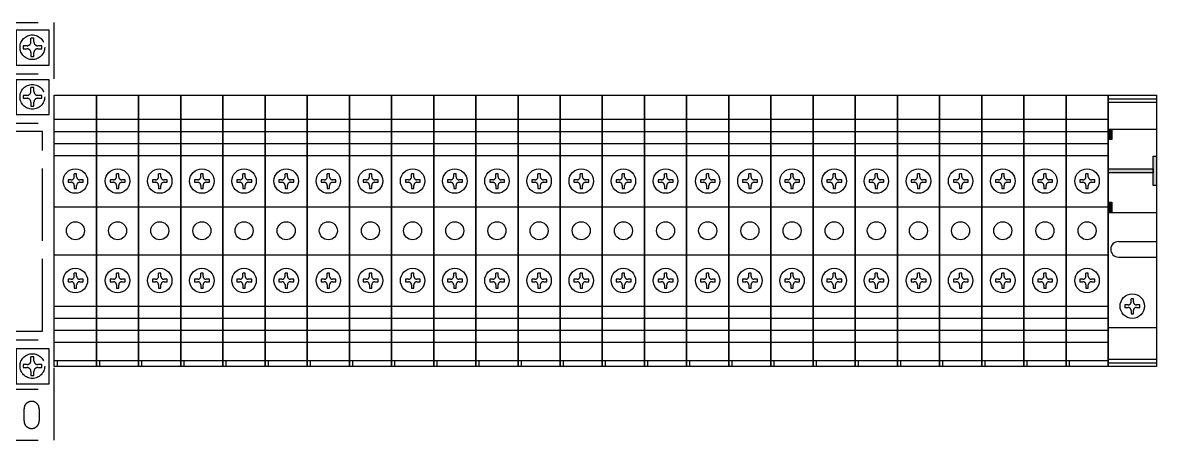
# Model space of a CAD drawing. Extents: x 331172 to 332072, y 288222 to 290422.
# Drawn here: x 331690.8 to 331879.1, y 288784.2 to 288853.5 of the extents above; entities that cross this region are included whole.
import ezdxf

# ---------------------------------------------------------------- set-up
doc = ezdxf.new("R2010")
doc.units = 0
doc.header["$MEASUREMENT"] = 0
doc.linetypes.add('ACAD_ISO02W100', pattern=[15, 12, -3])
doc.layers.add('Layer1', color=7, linetype='Continuous')
doc.layers.add('文字', color=3, linetype='Continuous')

# ---------------------------------------------------------------- blocks, each defined once
blk = doc.blocks.new('1559135107200b8722-b746-4828-9ab1-2e1372a79113')
for points in [[(4.87, -151.77), (4.87, -151.17), (3.12, -151.17), (3.12, -151.77)], [(9.73, -158.62), (10.39, -158.62), (10.39, -151.17), (9.73, -151.17)], [(15.25, -151.17), (15.25, -151.77), (17, -151.77), (17, -151.17)], [(7.61, -158.62), (7.61, -159.17), (12.51, -159.17), (12.51, -158.62)]]:
    blk.add_hatch(color=7).paths.add_polyline_path(points)
at = {"color": 1}
for p, q in [((-21.39, 23.37), (-22.39, 23.37)), ((-21.39, 23.87), (-21.39, 16.87)), ((-18.39, 23.87), (-18.39, 16.87)), ((-16.39, 23.87), (-16.39, 16.87)), ((-14.39, 23.87), (-14.39, 16.87)), ((-12.39, 23.87), (-12.39, 16.87)), ((-3.89, 23.87), (-3.89, 16.87)), ((4.11, 23.87), (4.11, 16.87)), ((12.61, 23.87), (12.61, 16.87)), ((14.61, 23.87), (14.61, 16.87)), ((16.61, 23.87), (16.61, 16.87)), ((18.61, 23.87), (18.61, 16.87)), ((-21.39, -11.14), (-21.39, -18.14)), ((-18.39, -11.14), (-18.39, -18.14)), ((-16.39, -11.14), (-16.39, -18.14)), ((-14.39, -11.14), (-14.39, -18.14)), ((-12.39, -11.14), (-12.39, -18.14)), ((-3.89, -11.14), (-3.89, -18.14)), ((4.11, -11.14), (4.11, -18.14)), ((12.61, -11.14), (12.61, -18.14)), ((14.61, -11.14), (14.61, -18.14)), ((16.61, -11.14), (16.61, -18.14)), ((18.61, -11.14), (18.61, -18.14)), ((-21.39, -11.64), (-22.39, -11.64)), ((-21.39, -46.65), (-22.39, -46.65)), ((-21.39, -46.15), (-21.39, -53.15)), ((-18.39, -46.15), (-18.39, -53.15)), ((-16.39, -46.15), (-16.39, -53.15)), ((-14.39, -46.15), (-14.39, -53.15)), ((-12.39, -46.15), (-12.39, -53.15)), ((-3.89, -46.15), (-3.89, -53.15)), ((4.11, -46.15), (4.11, -53.15)), ((12.61, -46.15), (12.61, -53.15)), ((14.61, -46.15), (14.61, -53.15)), ((16.61, -46.15), (16.61, -53.15)), ((18.61, -46.15), (18.61, -53.15)), ((-21.39, -81.65), (-22.39, -81.65)), ((-21.39, -81.15), (-21.39, -88.15)), ((-18.39, -81.15), (-18.39, -88.15)), ((-16.39, -81.15), (-16.39, -88.15)), ((-14.39, -81.15), (-14.39, -88.15)), ((-12.39, -81.15), (-12.39, -88.15)), ((-3.89, -81.15), (-3.89, -88.15)), ((4.11, -81.15), (4.11, -88.15)), ((12.61, -81.15), (12.61, -88.15)), ((14.61, -81.15), (14.61, -88.15)), ((16.61, -81.15), (16.61, -88.15)), ((18.61, -81.15), (18.61, -88.15)), ((-21.39, -116.66), (-22.39, -116.66)), ((-21.39, -116.16), (-21.39, -123.16)), ((-18.39, -116.16), (-18.39, -123.16)), ((-16.39, -116.16), (-16.39, -123.16)), ((-14.39, -116.16), (-14.39, -123.16)), ((-12.39, -116.16), (-12.39, -123.16)), ((-3.89, -116.16), (-3.89, -123.16)), ((4.11, -116.16), (4.11, -123.16)), ((12.61, -116.16), (12.61, -123.16)), ((14.61, -116.16), (14.61, -123.16)), ((16.61, -116.16), (16.61, -123.16)), ((18.61, -116.16), (18.61, -123.16))]:
    blk.add_line(p, q, dxfattribs=at)
at = {"color": 7}
for p, q in [((-21.39, 16.37), (-22.39, 16.37)), ((-21.39, 16.87), (-21.39, 9.87)), ((-18.39, 16.87), (-18.39, 9.87)), ((-16.39, 16.87), (-16.39, 9.87)), ((-14.39, 16.87), (-14.39, 9.87)), ((-12.39, 16.87), (-12.39, 9.87)), ((-3.89, 16.87), (-3.89, 9.87)), ((4.11, 16.87), (4.11, 9.87)), ((12.61, 16.87), (12.61, 9.87)), ((14.61, 16.87), (14.61, 9.87)), ((16.61, 16.87), (16.61, 9.87)), ((18.61, 16.87), (18.61, 9.87)), ((-21.39, 2.36), (-22.39, 2.36)), ((-21.39, 2.86), (-21.39, -4.14)), ((-18.39, 2.86), (-18.39, -4.14)), ((-16.39, 2.86), (-16.39, -4.14)), ((-14.39, 2.86), (-14.39, -4.14)), ((-12.39, 2.86), (-12.39, -4.14)), ((-3.89, 2.86), (-3.89, -4.14)), ((4.11, 2.86), (4.11, -4.14)), ((12.61, 2.86), (12.61, -4.14)), ((14.61, 2.86), (14.61, -4.14)), ((16.61, 2.86), (16.61, -4.14)), ((18.61, 2.86), (18.61, -4.14)), ((-21.39, -18.64), (-22.39, -18.64)), ((-21.39, -18.14), (-21.39, -25.14)), ((-18.39, -18.14), (-18.39, -25.14)), ((-16.39, -18.14), (-16.39, -25.14)), ((-14.39, -18.14), (-14.39, -25.14)), ((-12.39, -18.14), (-12.39, -25.14)), ((-3.89, -18.14), (-3.89, -25.14)), ((4.11, -18.14), (4.11, -25.14)), ((12.61, -18.14), (12.61, -25.14)), ((14.61, -18.14), (14.61, -25.14)), ((16.61, -18.14), (16.61, -25.14)), ((18.61, -18.14), (18.61, -25.14)), ((-21.39, -32.64), (-22.39, -32.64)), ((-21.39, -32.14), (-21.39, -39.14)), ((-18.39, -32.14), (-18.39, -39.14)), ((-16.39, -32.14), (-16.39, -39.14)), ((-14.39, -32.14), (-14.39, -39.14)), ((-12.39, -32.14), (-12.39, -39.14)), ((-3.89, -32.14), (-3.89, -39.14)), ((4.11, -32.14), (4.11, -39.14)), ((12.61, -32.14), (12.61, -39.14)), ((14.61, -32.14), (14.61, -39.14)), ((16.61, -32.14), (16.61, -39.14)), ((18.61, -32.14), (18.61, -39.14)), ((-21.39, -53.65), (-22.39, -53.65)), ((-21.39, -53.15), (-21.39, -60.15)), ((-18.39, -53.15), (-18.39, -60.15)), ((-16.39, -53.15), (-16.39, -60.15)), ((-14.39, -53.15), (-14.39, -60.15)), ((-12.39, -53.15), (-12.39, -60.15)), ((-3.89, -53.15), (-3.89, -60.15)), ((4.11, -53.15), (4.11, -60.15)), ((12.61, -53.15), (12.61, -60.15)), ((14.61, -53.15), (14.61, -60.15)), ((16.61, -53.15), (16.61, -60.15)), ((18.61, -53.15), (18.61, -60.15)), ((-21.39, -67.65), (-22.39, -67.65)), ((-21.39, -67.15), (-21.39, -74.15)), ((-18.39, -67.15), (-18.39, -74.15)), ((-16.39, -67.15), (-16.39, -74.15)), ((-14.39, -67.15), (-14.39, -74.15)), ((-12.39, -67.15), (-12.39, -74.15)), ((-3.89, -67.15), (-3.89, -74.15)), ((4.11, -67.15), (4.11, -74.15)), ((12.61, -67.15), (12.61, -74.15)), ((14.61, -67.15), (14.61, -74.15)), ((16.61, -67.15), (16.61, -74.15)), ((18.61, -67.15), (18.61, -74.15)), ((-21.39, -88.15), (-21.39, -95.16)), ((-18.39, -88.15), (-18.39, -95.16)), ((-16.39, -88.15), (-16.39, -95.16)), ((-14.39, -88.15), (-14.39, -95.16)), ((-12.39, -88.15), (-12.39, -95.16)), ((-3.89, -88.15), (-3.89, -95.16)), ((4.11, -88.15), (4.11, -95.16)), ((12.61, -88.15), (12.61, -95.16)), ((14.61, -88.15), (14.61, -95.16)), ((16.61, -88.15), (16.61, -95.16)), ((18.61, -88.15), (18.61, -95.16)), ((-21.39, -88.65), (-22.39, -88.65)), ((-21.39, -102.66), (-22.39, -102.66)), ((-21.39, -102.16), (-21.39, -109.16)), ((-18.39, -102.16), (-18.39, -109.16)), ((-16.39, -102.16), (-16.39, -109.16)), ((-14.39, -102.16), (-14.39, -109.16)), ((-12.39, -102.16), (-12.39, -109.16)), ((-3.89, -102.16), (-3.89, -109.16)), ((4.11, -102.16), (4.11, -109.16)), ((12.61, -102.16), (12.61, -109.16)), ((14.61, -102.16), (14.61, -109.16)), ((16.61, -102.16), (16.61, -109.16)), ((18.61, -102.16), (18.61, -109.16)), ((-21.39, -123.66), (-22.39, -123.66)), ((-21.39, -123.16), (-21.39, -130.16)), ((-18.39, -123.16), (-18.39, -130.16)), ((-16.39, -123.16), (-16.39, -130.16)), ((-14.39, -123.16), (-14.39, -130.16)), ((-12.39, -123.16), (-12.39, -130.16)), ((-3.89, -123.16), (-3.89, -130.16)), ((4.11, -123.16), (4.11, -130.16)), ((12.61, -123.16), (12.61, -130.16)), ((14.61, -123.16), (14.61, -130.16)), ((16.61, -123.16), (16.61, -130.16)), ((18.61, -123.16), (18.61, -130.16)), ((-21.39, -137.17), (-21.39, -144.17)), ((-18.39, -137.17), (-18.39, -144.17)), ((-16.39, -137.17), (-16.39, -144.17)), ((-14.39, -137.17), (-14.39, -144.17)), ((-12.39, -137.17), (-12.39, -144.17)), ((-3.89, -137.17), (-3.89, -144.17)), ((4.11, -137.17), (4.11, -144.17)), ((12.61, -137.17), (12.61, -144.17)), ((14.61, -137.17), (14.61, -144.17)), ((16.61, -137.17), (16.61, -144.17)), ((18.61, -137.17), (18.61, -144.17)), ((-21.39, -137.67), (-22.39, -137.67))]:
    blk.add_line(p, q, dxfattribs=at)
at = {"color": 4}
for p, q in [((-21.39, 9.87), (-21.39, 2.86)), ((-18.39, 9.87), (-18.39, 2.86)), ((-16.39, 9.87), (-16.39, 2.86)), ((-14.39, 9.87), (-14.39, 2.86)), ((-12.39, 9.87), (-12.39, 2.86)), ((-3.89, 9.87), (-3.89, 2.86)), ((4.11, 9.87), (4.11, 2.86)), ((12.61, 9.87), (12.61, 2.86)), ((14.61, 9.87), (14.61, 2.86)), ((16.61, 9.87), (16.61, 2.86)), ((18.61, 9.87), (18.61, 2.86)), ((-21.39, 9.37), (-22.39, 9.37)), ((-21.39, -25.64), (-22.39, -25.64)), ((-21.39, -25.14), (-21.39, -32.14)), ((-18.39, -25.14), (-18.39, -32.14)), ((-16.39, -25.14), (-16.39, -32.14)), ((-14.39, -25.14), (-14.39, -32.14)), ((-12.39, -25.14), (-12.39, -32.14)), ((-3.89, -25.14), (-3.89, -32.14)), ((4.11, -25.14), (4.11, -32.14)), ((12.61, -25.14), (12.61, -32.14)), ((14.61, -25.14), (14.61, -32.14)), ((16.61, -25.14), (16.61, -32.14)), ((18.61, -25.14), (18.61, -32.14)), ((-21.39, -60.15), (-21.39, -67.15)), ((-18.39, -60.15), (-18.39, -67.15)), ((-16.39, -60.15), (-16.39, -67.15)), ((-14.39, -60.15), (-14.39, -67.15)), ((-12.39, -60.15), (-12.39, -67.15)), ((-3.89, -60.15), (-3.89, -67.15)), ((4.11, -60.15), (4.11, -67.15)), ((12.61, -60.15), (12.61, -67.15)), ((14.61, -60.15), (14.61, -67.15)), ((16.61, -60.15), (16.61, -67.15)), ((18.61, -60.15), (18.61, -67.15)), ((-21.39, -60.65), (-22.39, -60.65)), ((-21.39, -95.66), (-22.39, -95.66)), ((-21.39, -95.16), (-21.39, -102.16)), ((-18.39, -95.16), (-18.39, -102.16)), ((-16.39, -95.16), (-16.39, -102.16)), ((-14.39, -95.16), (-14.39, -102.16)), ((-12.39, -95.16), (-12.39, -102.16)), ((-3.89, -95.16), (-3.89, -102.16)), ((4.11, -95.16), (4.11, -102.16)), ((12.61, -95.16), (12.61, -102.16)), ((14.61, -95.16), (14.61, -102.16)), ((16.61, -95.16), (16.61, -102.16)), ((18.61, -95.16), (18.61, -102.16)), ((-21.39, -130.66), (-22.39, -130.66)), ((-21.39, -130.16), (-21.39, -137.17)), ((-18.39, -130.16), (-18.39, -137.17)), ((-16.39, -130.16), (-16.39, -137.17)), ((-14.39, -130.16), (-14.39, -137.17)), ((-12.39, -130.16), (-12.39, -137.17)), ((-3.89, -130.16), (-3.89, -137.17)), ((4.11, -130.16), (4.11, -137.17)), ((12.61, -130.16), (12.61, -137.17)), ((14.61, -130.16), (14.61, -137.17)), ((16.61, -130.16), (16.61, -137.17)), ((18.61, -130.16), (18.61, -137.17))]:
    blk.add_line(p, q, dxfattribs=at)
at = {"color": 3}
for p, q in [((-21.39, -4.64), (-22.39, -4.64)), ((-21.39, -4.14), (-21.39, -11.14)), ((-18.39, -4.14), (-18.39, -11.14)), ((-16.39, -4.14), (-16.39, -11.14)), ((-14.39, -4.14), (-14.39, -11.14)), ((-12.39, -4.14), (-12.39, -11.14)), ((-3.89, -4.14), (-3.89, -11.14)), ((4.11, -4.14), (4.11, -11.14)), ((12.61, -4.14), (12.61, -11.14)), ((14.61, -4.14), (14.61, -11.14)), ((16.61, -4.14), (16.61, -11.14)), ((18.61, -4.14), (18.61, -11.14)), ((-21.39, -39.14), (-21.39, -46.15)), ((-18.39, -39.14), (-18.39, -46.15)), ((-16.39, -39.14), (-16.39, -46.15)), ((-14.39, -39.14), (-14.39, -46.15)), ((-12.39, -39.14), (-12.39, -46.15)), ((-3.89, -39.14), (-3.89, -46.15)), ((4.11, -39.14), (4.11, -46.15)), ((12.61, -39.14), (12.61, -46.15)), ((14.61, -39.14), (14.61, -46.15)), ((16.61, -39.14), (16.61, -46.15)), ((18.61, -39.14), (18.61, -46.15)), ((-21.39, -39.64), (-22.39, -39.64)), ((-21.39, -74.65), (-22.39, -74.65)), ((-21.39, -74.15), (-21.39, -81.15)), ((-18.39, -74.15), (-18.39, -81.15)), ((-16.39, -74.15), (-16.39, -81.15)), ((-14.39, -74.15), (-14.39, -81.15)), ((-12.39, -74.15), (-12.39, -81.15)), ((-3.89, -74.15), (-3.89, -81.15)), ((4.11, -74.15), (4.11, -81.15)), ((12.61, -74.15), (12.61, -81.15)), ((14.61, -74.15), (14.61, -81.15)), ((16.61, -74.15), (16.61, -81.15)), ((18.61, -74.15), (18.61, -81.15)), ((-21.39, -109.16), (-21.39, -116.16)), ((-18.39, -109.16), (-18.39, -116.16)), ((-16.39, -109.16), (-16.39, -116.16)), ((-14.39, -109.16), (-14.39, -116.16)), ((-12.39, -109.16), (-12.39, -116.16)), ((-3.89, -109.16), (-3.89, -116.16)), ((4.11, -109.16), (4.11, -116.16)), ((12.61, -109.16), (12.61, -116.16)), ((14.61, -109.16), (14.61, -116.16)), ((16.61, -109.16), (16.61, -116.16)), ((18.61, -109.16), (18.61, -116.16)), ((-21.39, -109.66), (-22.39, -109.66)), ((-21.39, -144.67), (-22.39, -144.67)), ((-21.39, -144.17), (-21.39, -151.17)), ((-18.39, -144.17), (-18.39, -151.17)), ((-16.39, -144.17), (-16.39, -151.17)), ((-14.39, -144.17), (-14.39, -151.17)), ((-12.39, -144.17), (-12.39, -151.17)), ((-3.89, -144.17), (-3.89, -151.17)), ((4.11, -144.17), (4.11, -151.17)), ((12.61, -144.17), (12.61, -151.17)), ((14.61, -144.17), (14.61, -151.17)), ((16.61, -144.17), (16.61, -151.17)), ((18.61, -144.17), (18.61, -151.17))]:
    blk.add_line(p, q, dxfattribs=at)
at = {"color": 0}
for p, q in [((-21.8, -151.17), (-21.8, -159.17)), ((-21.21, -151.17), (-21.21, -159.17)), ((-15.91, -151.17), (-15.91, -159.17)), ((21.43, -151.17), (21.43, -159.17)), ((22.03, -151.17), (22.03, -159.17)), ((-4.25, -152.87), (-4.25, -159.17)), ((-1.68, -152.87), (-1.68, -159.17))]:
    blk.add_line(p, q, dxfattribs=at)
at = {"color": 1, "elevation": 0}
for points in [[(22.61, 23.87), (22.61, 16.87), (-22.39, 16.87), (-22.39, 23.87)], [(22.61, -11.14), (22.61, -18.14), (-22.39, -18.14), (-22.39, -11.14)], [(22.61, -46.15), (22.61, -53.15), (-22.39, -53.15), (-22.39, -46.15)], [(22.61, -81.15), (22.61, -88.15), (-22.39, -88.15), (-22.39, -81.15)], [(22.61, -116.16), (22.61, -123.16), (-22.39, -123.16), (-22.39, -116.16)]]:
    blk.add_lwpolyline(points, close=True, dxfattribs=at)
at = {"color": 7, "elevation": 0}
for points in [[(22.61, 16.87), (22.61, 9.87), (-22.39, 9.87), (-22.39, 16.87)], [(22.61, 2.86), (22.61, -4.14), (-22.39, -4.14), (-22.39, 2.86)], [(22.61, -18.14), (22.61, -25.14), (-22.39, -25.14), (-22.39, -18.14)], [(22.61, -32.14), (22.61, -39.14), (-22.39, -39.14), (-22.39, -32.14)], [(22.61, -53.15), (22.61, -60.15), (-22.39, -60.15), (-22.39, -53.15)], [(22.61, -67.15), (22.61, -74.15), (-22.39, -74.15), (-22.39, -67.15)], [(22.61, -88.15), (22.61, -95.16), (-22.39, -95.16), (-22.39, -88.15)], [(22.61, -102.16), (22.61, -109.16), (-22.39, -109.16), (-22.39, -102.16)], [(22.61, -123.16), (22.61, -130.16), (-22.39, -130.16), (-22.39, -123.16)], [(22.61, -137.17), (22.61, -144.17), (-22.39, -144.17), (-22.39, -137.17)]]:
    blk.add_lwpolyline(points, close=True, dxfattribs=at)
at = {"color": 4, "elevation": 0}
for points in [[(22.61, 9.87), (22.61, 2.86), (-22.39, 2.86), (-22.39, 9.87)], [(22.61, -25.14), (22.61, -32.14), (-22.39, -32.14), (-22.39, -25.14)], [(22.61, -60.15), (22.61, -67.15), (-22.39, -67.15), (-22.39, -60.15)], [(22.61, -95.16), (22.61, -102.16), (-22.39, -102.16), (-22.39, -95.16)], [(22.61, -130.16), (22.61, -137.17), (-22.39, -137.17), (-22.39, -130.16)]]:
    blk.add_lwpolyline(points, close=True, dxfattribs=at)
at = {"color": 3, "elevation": 0}
for points in [[(22.61, -4.14), (22.61, -11.14), (-22.39, -11.14), (-22.39, -4.14)], [(22.61, -39.14), (22.61, -46.15), (-22.39, -46.15), (-22.39, -39.14)], [(22.61, -74.15), (22.61, -81.15), (-22.39, -81.15), (-22.39, -74.15)], [(22.61, -109.16), (22.61, -116.16), (-22.39, -116.16), (-22.39, -109.16)], [(22.61, -144.17), (22.61, -151.17), (-22.39, -151.17), (-22.39, -144.17)]]:
    blk.add_lwpolyline(points, close=True, dxfattribs=at)
at = {"color": 0, "elevation": 0}
for points in [[(22.61, -151.17), (22.61, -159.17), (-22.39, -159.17), (-22.39, -151.17)], [(17, -151.17), (17, -159.17), (3.12, -159.17), (3.12, -151.17)], [(4.87, -151.17), (4.87, -151.77), (3.12, -151.77), (3.12, -151.17)], [(10.39, -151.17), (10.39, -158.62), (9.73, -158.62), (9.73, -151.17)], [(17, -151.17), (17, -151.77), (15.25, -151.77), (15.25, -151.17)], [(12.51, -158.62), (12.51, -159.17), (7.61, -159.17), (7.61, -158.62)]]:
    blk.add_lwpolyline(points, close=True, dxfattribs=at)
at = {"color": 1}
for centre in [(0.11, 20.37), (0.11, -14.64), (0.11, -49.65), (0.11, -84.65), (0.11, -119.66)]:
    blk.add_circle(centre, 1.5, dxfattribs=at)
at = {"color": 7}
for centre in [(0.11, 13.37), (0.11, -0.64), (0.11, -21.64), (0.11, -35.64), (0.11, -56.65), (0.11, -70.65), (0.11, -91.66), (0.11, -105.66), (0.11, -126.66), (0.11, -140.67)]:
    blk.add_circle(centre, 1.5, dxfattribs=at)
at = {"color": 4}
for centre in [(0.11, 6.36), (0.11, -28.64), (0.11, -63.65), (0.11, -98.66), (0.11, -133.67)]:
    blk.add_circle(centre, 1.5, dxfattribs=at)
at = {"color": 3}
for centre in [(0.11, -7.64), (0.11, -42.65), (0.11, -77.65), (0.11, -112.66), (0.11, -147.67)]:
    blk.add_circle(centre, 1.5, dxfattribs=at)
at = {"color": 0}
blk.add_arc((-2.96, -152.87), 1.28, 0, 180, dxfattribs=at)
at = {"layer": 'Layer1', "color": 1, "lineweight": -3, "ltscale": 50}
for centre in [(-8.14, 20.37), (8.36, 20.37), (-8.14, -14.64), (8.36, -14.64), (-8.14, -49.65), (8.36, -49.65), (-8.14, -84.65), (8.36, -84.65), (-8.14, -119.66), (8.36, -119.66)]:
    blk.add_circle(centre, 2.03, dxfattribs=at)
at = {"layer": 'Layer1', "color": 7, "lineweight": -3, "ltscale": 50}
for centre in [(-8.14, 13.37), (8.36, 13.37), (-8.14, -0.64), (8.36, -0.64), (-8.14, -21.64), (8.36, -21.64), (-8.14, -35.64), (8.36, -35.64), (-8.14, -56.65), (8.36, -56.65), (-8.14, -70.65), (8.36, -70.65), (-8.14, -91.66), (8.36, -91.66), (-8.14, -105.66), (8.36, -105.66), (-8.14, -126.66), (8.36, -126.66), (-8.14, -140.67), (8.36, -140.67), (-12.39, -155.17)]:
    blk.add_circle(centre, 2.03, dxfattribs=at)
at = {"layer": 'Layer1', "color": 4, "lineweight": -3, "ltscale": 50}
for centre in [(-8.14, 6.36), (8.36, 6.36), (-8.14, -28.64), (8.36, -28.64), (-8.14, -63.65), (8.36, -63.65), (-8.14, -98.66), (8.36, -98.66), (-8.14, -133.67), (8.36, -133.67)]:
    blk.add_circle(centre, 2.03, dxfattribs=at)
at = {"layer": 'Layer1', "color": 3, "lineweight": -3, "ltscale": 50}
for centre in [(-8.14, -7.64), (8.36, -7.64), (-8.14, -42.65), (8.36, -42.65), (-8.14, -77.65), (8.36, -77.65), (-8.14, -112.66), (8.36, -112.66), (-8.14, -147.67), (8.36, -147.67)]:
    blk.add_circle(centre, 2.03, dxfattribs=at)
at = {"layer": '文字', "color": 0, "linetype": 'ACAD_ISO02W100'}
for p, q in [((-34.65, 53.57), (-34.65, 23.87)), ((-34.65, 53.57), (-34.65, 23.87)), ((-26.18, 53.57), (-26.18, 23.87)), ((-17.96, 53.57), (-17.96, 23.87)), ((17.96, 53.57), (17.96, 23.87)), ((26.18, 53.57), (26.18, 23.87)), ((34.65, 53.57), (34.65, 23.87)), ((-22.58, 29.03), (-22.58, 28.39)), ((-22.09, 29.03), (-22.58, 29.03)), ((-22.09, 28.39), (-22.09, 29.03)), ((22.1, 29.03), (22.1, 28.39)), ((22.59, 29.03), (22.1, 29.03)), ((22.59, 28.39), (22.59, 29.03)), ((30.33, 29.03), (30.33, 28.39)), ((30.82, 29.03), (30.33, 29.03)), ((30.82, 28.39), (30.82, 29.03)), ((-23.22, 27.75), (-23.9, 27.75)), ((-23.9, 27.75), (-23.9, 27.26)), ((-23.9, 27.26), (-23.22, 27.26)), ((-22.58, 26.62), (-22.58, 25.94)), ((-22.09, 27.75), (-22.09, 27.75)), ((-22.09, 25.94), (-22.09, 26.62)), ((-21.45, 27.75), (-20.81, 27.75)), ((-21.45, 27.26), (-20.81, 27.26)), ((-20.81, 27.26), (-20.81, 27.75)), ((21.46, 27.75), (20.78, 27.75)), ((20.78, 27.75), (20.78, 27.26)), ((20.78, 27.26), (21.46, 27.26)), ((22.1, 26.62), (22.1, 25.94)), ((22.59, 27.75), (22.59, 27.75)), ((22.59, 25.94), (22.59, 26.62)), ((23.23, 27.75), (23.87, 27.75)), ((23.23, 27.26), (23.87, 27.26)), ((23.87, 27.26), (23.87, 27.75)), ((29.69, 27.75), (29.01, 27.75)), ((29.01, 27.75), (29.01, 27.26)), ((29.01, 27.26), (29.69, 27.26)), ((30.33, 26.62), (30.33, 25.94)), ((30.82, 27.75), (30.82, 27.75)), ((30.82, 25.94), (30.82, 26.62)), ((31.45, 27.75), (32.1, 27.75)), ((31.45, 27.26), (32.1, 27.26)), ((32.1, 27.26), (32.1, 27.75)), ((-22.58, 25.94), (-22.09, 25.94)), ((22.1, 25.94), (22.59, 25.94)), ((30.33, 25.94), (30.82, 25.94)), ((-34.65, 23.87), (34.65, 23.87))]:
    blk.add_line(p, q, dxfattribs=at)
at = {"layer": '文字', "color": 1, "linetype": 'ACAD_ISO02W100'}
for p, q in [((-8.34, 21.57), (-8.34, 21.06)), ((-7.94, 21.57), (-8.34, 21.57)), ((-7.94, 21.06), (-7.94, 21.57)), ((8.16, 21.57), (8.16, 21.06)), ((8.56, 21.57), (8.16, 21.57)), ((8.56, 21.06), (8.56, 21.57)), ((-8.85, 20.55), (-9.39, 20.55)), ((-9.39, 20.55), (-9.39, 20.16)), ((-9.39, 20.16), (-8.85, 20.16)), ((-8.34, 19.65), (-8.34, 19.1)), ((-8.34, 19.1), (-7.94, 19.1)), ((-7.94, 19.1), (-7.94, 19.65)), ((-7.43, 20.55), (-6.92, 20.55)), ((-7.43, 20.16), (-6.92, 20.16)), ((-6.92, 20.16), (-6.92, 20.55)), ((7.65, 20.55), (7.11, 20.55)), ((7.11, 20.55), (7.11, 20.16)), ((7.11, 20.16), (7.65, 20.16)), ((8.16, 19.65), (8.16, 19.1)), ((8.16, 19.1), (8.56, 19.1)), ((8.56, 19.1), (8.56, 19.65)), ((9.07, 20.55), (9.58, 20.55)), ((9.07, 20.16), (9.58, 20.16)), ((9.58, 20.16), (9.58, 20.55)), ((-8.85, -14.45), (-9.39, -14.45)), ((-9.39, -14.45), (-9.39, -14.85)), ((-9.39, -14.85), (-8.85, -14.85)), ((-8.34, -13.43), (-8.34, -13.94)), ((-7.94, -13.43), (-8.34, -13.43)), ((-7.94, -13.94), (-7.94, -13.43)), ((-7.43, -14.45), (-6.92, -14.45)), ((-7.43, -14.85), (-6.92, -14.85)), ((-6.92, -14.85), (-6.92, -14.45)), ((7.65, -14.45), (7.11, -14.45)), ((7.11, -14.45), (7.11, -14.85)), ((7.11, -14.85), (7.65, -14.85)), ((8.16, -13.43), (8.16, -13.94)), ((8.56, -13.43), (8.16, -13.43)), ((8.56, -13.94), (8.56, -13.43)), ((9.07, -14.45), (9.58, -14.45)), ((9.07, -14.85), (9.58, -14.85)), ((9.58, -14.85), (9.58, -14.45)), ((-8.34, -15.36), (-8.34, -15.91)), ((-8.34, -15.91), (-7.94, -15.91)), ((-7.94, -15.91), (-7.94, -15.36)), ((8.16, -15.36), (8.16, -15.91)), ((8.16, -15.91), (8.56, -15.91)), ((8.56, -15.91), (8.56, -15.36)), ((-8.34, -48.44), (-8.34, -48.95)), ((-7.94, -48.44), (-8.34, -48.44)), ((-7.94, -48.95), (-7.94, -48.44)), ((8.16, -48.44), (8.16, -48.95)), ((8.56, -48.44), (8.16, -48.44)), ((8.56, -48.95), (8.56, -48.44)), ((-8.85, -49.46), (-9.39, -49.46)), ((-9.39, -49.46), (-9.39, -49.85)), ((-9.39, -49.85), (-8.85, -49.85)), ((-8.34, -50.36), (-8.34, -50.91)), ((-7.94, -50.91), (-7.94, -50.36)), ((-7.43, -49.46), (-6.92, -49.46)), ((-7.43, -49.85), (-6.92, -49.85)), ((-6.92, -49.85), (-6.92, -49.46)), ((7.65, -49.46), (7.11, -49.46)), ((7.11, -49.46), (7.11, -49.85)), ((7.11, -49.85), (7.65, -49.85)), ((8.16, -50.36), (8.16, -50.91)), ((8.56, -50.91), (8.56, -50.36)), ((9.07, -49.46), (9.58, -49.46)), ((9.07, -49.85), (9.58, -49.85)), ((9.58, -49.85), (9.58, -49.46)), ((-8.34, -50.91), (-7.94, -50.91)), ((8.16, -50.91), (8.56, -50.91)), ((-8.85, -84.47), (-9.39, -84.47)), ((-9.39, -84.47), (-9.39, -84.86)), ((-8.34, -83.45), (-8.34, -83.96)), ((-7.94, -83.45), (-8.34, -83.45)), ((-7.94, -83.96), (-7.94, -83.45)), ((-7.43, -84.47), (-6.92, -84.47)), ((-6.92, -84.86), (-6.92, -84.47)), ((7.65, -84.47), (7.11, -84.47)), ((7.11, -84.47), (7.11, -84.86)), ((8.16, -83.45), (8.16, -83.96)), ((8.56, -83.45), (8.16, -83.45)), ((8.56, -83.96), (8.56, -83.45)), ((9.07, -84.47), (9.58, -84.47)), ((9.58, -84.86), (9.58, -84.47)), ((-9.39, -84.86), (-8.85, -84.86)), ((-8.34, -85.37), (-8.34, -85.92)), ((-8.34, -85.92), (-7.94, -85.92)), ((-7.94, -85.92), (-7.94, -85.37)), ((-7.43, -84.86), (-6.92, -84.86)), ((7.11, -84.86), (7.65, -84.86)), ((8.16, -85.37), (8.16, -85.92)), ((8.16, -85.92), (8.56, -85.92)), ((8.56, -85.92), (8.56, -85.37)), ((9.07, -84.86), (9.58, -84.86)), ((-8.34, -118.46), (-8.34, -118.97)), ((-7.94, -118.46), (-8.34, -118.46)), ((-7.94, -118.97), (-7.94, -118.46)), ((8.16, -118.46), (8.16, -118.97)), ((8.56, -118.46), (8.16, -118.46)), ((8.56, -118.97), (8.56, -118.46)), ((-8.85, -119.48), (-9.39, -119.48)), ((-9.39, -119.48), (-9.39, -119.87)), ((-9.39, -119.87), (-8.85, -119.87)), ((-8.34, -120.38), (-8.34, -120.93)), ((-7.94, -120.93), (-7.94, -120.38)), ((-7.43, -119.48), (-6.92, -119.48)), ((-7.43, -119.87), (-6.92, -119.87)), ((-6.92, -119.87), (-6.92, -119.48)), ((7.65, -119.48), (7.11, -119.48)), ((7.11, -119.48), (7.11, -119.87)), ((7.11, -119.87), (7.65, -119.87)), ((8.16, -120.38), (8.16, -120.93)), ((8.56, -120.93), (8.56, -120.38)), ((9.07, -119.48), (9.58, -119.48)), ((9.07, -119.87), (9.58, -119.87)), ((9.58, -119.87), (9.58, -119.48)), ((-8.34, -120.93), (-7.94, -120.93)), ((8.16, -120.93), (8.56, -120.93))]:
    blk.add_line(p, q, dxfattribs=at)
at = {"layer": '文字', "color": 7, "linetype": 'ACAD_ISO02W100'}
for p, q in [((-8.85, 13.55), (-9.39, 13.55)), ((-9.39, 13.55), (-9.39, 13.16)), ((-8.34, 14.57), (-8.34, 14.06)), ((-7.94, 14.57), (-8.34, 14.57)), ((-7.94, 14.06), (-7.94, 14.57)), ((-7.43, 13.55), (-6.92, 13.55)), ((-6.92, 13.16), (-6.92, 13.55)), ((7.65, 13.55), (7.11, 13.55)), ((7.11, 13.55), (7.11, 13.16)), ((8.16, 14.57), (8.16, 14.06)), ((8.56, 14.57), (8.16, 14.57)), ((8.56, 14.06), (8.56, 14.57)), ((9.07, 13.55), (9.58, 13.55)), ((9.58, 13.16), (9.58, 13.55)), ((-9.39, 13.16), (-8.85, 13.16)), ((-8.34, 12.65), (-8.34, 12.1)), ((-8.34, 12.1), (-7.94, 12.1)), ((-7.94, 12.1), (-7.94, 12.65)), ((-7.43, 13.16), (-6.92, 13.16)), ((7.11, 13.16), (7.65, 13.16)), ((8.16, 12.65), (8.16, 12.1)), ((8.16, 12.1), (8.56, 12.1)), ((8.56, 12.1), (8.56, 12.65)), ((9.07, 13.16), (9.58, 13.16)), ((-8.34, 0.57), (-8.34, 0.06)), ((-7.94, 0.57), (-8.34, 0.57)), ((-7.94, 0.06), (-7.94, 0.57)), ((8.16, 0.57), (8.16, 0.06)), ((8.56, 0.57), (8.16, 0.57)), ((8.56, 0.06), (8.56, 0.57)), ((-8.85, -0.45), (-9.39, -0.45)), ((-9.39, -0.45), (-9.39, -0.84)), ((-9.39, -0.84), (-8.85, -0.84)), ((-8.34, -1.35), (-8.34, -1.9)), ((-7.94, -1.9), (-7.94, -1.35)), ((-7.43, -0.45), (-6.92, -0.45)), ((-7.43, -0.84), (-6.92, -0.84)), ((-6.92, -0.84), (-6.92, -0.45)), ((7.65, -0.45), (7.11, -0.45)), ((7.11, -0.45), (7.11, -0.84)), ((7.11, -0.84), (7.65, -0.84)), ((8.16, -1.35), (8.16, -1.9)), ((8.56, -1.9), (8.56, -1.35)), ((9.07, -0.45), (9.58, -0.45)), ((9.07, -0.84), (9.58, -0.84)), ((9.58, -0.84), (9.58, -0.45)), ((-8.34, -1.9), (-7.94, -1.9)), ((8.16, -1.9), (8.56, -1.9)), ((-8.34, -20.44), (-8.34, -20.95)), ((-7.94, -20.44), (-8.34, -20.44)), ((-7.94, -20.95), (-7.94, -20.44)), ((8.16, -20.44), (8.16, -20.95)), ((8.56, -20.44), (8.16, -20.44)), ((8.56, -20.95), (8.56, -20.44)), ((-8.85, -21.45), (-9.39, -21.45)), ((-9.39, -21.45), (-9.39, -21.85)), ((-9.39, -21.85), (-8.85, -21.85)), ((-8.34, -22.36), (-8.34, -22.91)), ((-7.94, -22.91), (-7.94, -22.36)), ((-7.43, -21.45), (-6.92, -21.45)), ((-7.43, -21.85), (-6.92, -21.85)), ((-6.92, -21.85), (-6.92, -21.45)), ((7.65, -21.45), (7.11, -21.45)), ((7.11, -21.45), (7.11, -21.85)), ((7.11, -21.85), (7.65, -21.85)), ((8.16, -22.36), (8.16, -22.91)), ((8.56, -22.91), (8.56, -22.36)), ((9.07, -21.45), (9.58, -21.45)), ((9.07, -21.85), (9.58, -21.85)), ((9.58, -21.85), (9.58, -21.45)), ((-8.34, -22.91), (-7.94, -22.91)), ((8.16, -22.91), (8.56, -22.91)), ((-8.85, -35.46), (-9.39, -35.46)), ((-9.39, -35.46), (-9.39, -35.85)), ((-8.34, -34.44), (-8.34, -34.95)), ((-7.94, -34.44), (-8.34, -34.44)), ((-7.94, -34.95), (-7.94, -34.44)), ((-7.43, -35.46), (-6.92, -35.46)), ((-6.92, -35.85), (-6.92, -35.46)), ((7.65, -35.46), (7.11, -35.46)), ((7.11, -35.46), (7.11, -35.85)), ((8.16, -34.44), (8.16, -34.95)), ((8.56, -34.44), (8.16, -34.44)), ((8.56, -34.95), (8.56, -34.44)), ((9.07, -35.46), (9.58, -35.46)), ((9.58, -35.85), (9.58, -35.46)), ((-9.39, -35.85), (-8.85, -35.85)), ((-8.34, -36.36), (-8.34, -36.91)), ((-8.34, -36.91), (-7.94, -36.91)), ((-7.94, -36.91), (-7.94, -36.36)), ((-7.43, -35.85), (-6.92, -35.85)), ((7.11, -35.85), (7.65, -35.85)), ((8.16, -36.36), (8.16, -36.91)), ((8.16, -36.91), (8.56, -36.91)), ((8.56, -36.91), (8.56, -36.36)), ((9.07, -35.85), (9.58, -35.85)), ((-8.85, -56.46), (-9.39, -56.46)), ((-9.39, -56.46), (-9.39, -56.86)), ((-8.34, -55.44), (-8.34, -55.95)), ((-7.94, -55.44), (-8.34, -55.44)), ((-7.94, -55.95), (-7.94, -55.44)), ((-7.43, -56.46), (-6.92, -56.46)), ((-6.92, -56.86), (-6.92, -56.46)), ((7.65, -56.46), (7.11, -56.46)), ((7.11, -56.46), (7.11, -56.86)), ((8.16, -55.44), (8.16, -55.95)), ((8.56, -55.44), (8.16, -55.44)), ((8.56, -55.95), (8.56, -55.44)), ((9.07, -56.46), (9.58, -56.46)), ((9.58, -56.86), (9.58, -56.46)), ((-9.39, -56.86), (-8.85, -56.86)), ((-8.34, -57.36), (-8.34, -57.92)), ((-8.34, -57.92), (-7.94, -57.92)), ((-7.94, -57.92), (-7.94, -57.36)), ((-7.43, -56.86), (-6.92, -56.86)), ((7.11, -56.86), (7.65, -56.86)), ((8.16, -57.36), (8.16, -57.92)), ((8.16, -57.92), (8.56, -57.92)), ((8.56, -57.92), (8.56, -57.36)), ((9.07, -56.86), (9.58, -56.86)), ((-8.34, -69.45), (-8.34, -69.96)), ((-7.94, -69.45), (-8.34, -69.45)), ((-7.94, -69.96), (-7.94, -69.45)), ((8.16, -69.45), (8.16, -69.96)), ((8.56, -69.45), (8.16, -69.45)), ((8.56, -69.96), (8.56, -69.45)), ((-8.85, -70.46), (-9.39, -70.46)), ((-9.39, -70.46), (-9.39, -70.86)), ((-9.39, -70.86), (-8.85, -70.86)), ((-8.34, -71.37), (-8.34, -71.92)), ((-7.94, -71.92), (-7.94, -71.37)), ((-7.43, -70.46), (-6.92, -70.46)), ((-7.43, -70.86), (-6.92, -70.86)), ((-6.92, -70.86), (-6.92, -70.46)), ((7.65, -70.46), (7.11, -70.46)), ((7.11, -70.46), (7.11, -70.86)), ((7.11, -70.86), (7.65, -70.86)), ((8.16, -71.37), (8.16, -71.92)), ((8.56, -71.92), (8.56, -71.37)), ((9.07, -70.46), (9.58, -70.46)), ((9.07, -70.86), (9.58, -70.86)), ((9.58, -70.86), (9.58, -70.46)), ((-8.34, -71.92), (-7.94, -71.92)), ((8.16, -71.92), (8.56, -71.92)), ((-8.85, -91.47), (-9.39, -91.47)), ((-9.39, -91.47), (-9.39, -91.86)), ((-9.39, -91.86), (-8.85, -91.86)), ((-8.34, -90.45), (-8.34, -90.96)), ((-7.94, -90.45), (-8.34, -90.45)), ((-7.94, -90.96), (-7.94, -90.45)), ((-7.43, -91.47), (-6.92, -91.47)), ((-7.43, -91.86), (-6.92, -91.86)), ((-6.92, -91.86), (-6.92, -91.47)), ((7.65, -91.47), (7.11, -91.47)), ((7.11, -91.47), (7.11, -91.86)), ((7.11, -91.86), (7.65, -91.86)), ((8.16, -90.45), (8.16, -90.96)), ((8.56, -90.45), (8.16, -90.45)), ((8.56, -90.96), (8.56, -90.45)), ((9.07, -91.47), (9.58, -91.47)), ((9.07, -91.86), (9.58, -91.86)), ((9.58, -91.86), (9.58, -91.47)), ((-8.34, -92.37), (-8.34, -92.92)), ((-8.34, -92.92), (-7.94, -92.92)), ((-7.94, -92.92), (-7.94, -92.37)), ((8.16, -92.37), (8.16, -92.92)), ((8.16, -92.92), (8.56, -92.92)), ((8.56, -92.92), (8.56, -92.37)), ((-8.34, -104.45), (-8.34, -104.96)), ((-7.94, -104.45), (-8.34, -104.45)), ((-7.94, -104.96), (-7.94, -104.45)), ((8.16, -104.45), (8.16, -104.96)), ((8.56, -104.45), (8.16, -104.45)), ((8.56, -104.96), (8.56, -104.45)), ((-8.85, -105.47), (-9.39, -105.47)), ((-9.39, -105.47), (-9.39, -105.87)), ((-9.39, -105.87), (-8.85, -105.87)), ((-8.34, -106.38), (-8.34, -106.93)), ((-8.34, -106.93), (-7.94, -106.93)), ((-7.94, -106.93), (-7.94, -106.38)), ((-7.43, -105.47), (-6.92, -105.47)), ((-7.43, -105.87), (-6.92, -105.87)), ((-6.92, -105.87), (-6.92, -105.47)), ((7.65, -105.47), (7.11, -105.47)), ((7.11, -105.47), (7.11, -105.87)), ((7.11, -105.87), (7.65, -105.87)), ((8.16, -106.38), (8.16, -106.93)), ((8.16, -106.93), (8.56, -106.93)), ((8.56, -106.93), (8.56, -106.38)), ((9.07, -105.47), (9.58, -105.47)), ((9.07, -105.87), (9.58, -105.87)), ((9.58, -105.87), (9.58, -105.47)), ((-8.34, -125.46), (-8.34, -125.97)), ((-7.94, -125.46), (-8.34, -125.46)), ((-7.94, -125.97), (-7.94, -125.46)), ((8.16, -125.46), (8.16, -125.97)), ((8.56, -125.46), (8.16, -125.46)), ((8.56, -125.97), (8.56, -125.46)), ((-8.85, -126.48), (-9.39, -126.48)), ((-9.39, -126.48), (-9.39, -126.87)), ((-9.39, -126.87), (-8.85, -126.87)), ((-8.34, -127.38), (-8.34, -127.93)), ((-8.34, -127.93), (-7.94, -127.93)), ((-7.94, -127.93), (-7.94, -127.38)), ((-7.43, -126.48), (-6.92, -126.48)), ((-7.43, -126.87), (-6.92, -126.87)), ((-6.92, -126.87), (-6.92, -126.48)), ((7.65, -126.48), (7.11, -126.48)), ((7.11, -126.48), (7.11, -126.87)), ((7.11, -126.87), (7.65, -126.87)), ((8.16, -127.38), (8.16, -127.93)), ((8.16, -127.93), (8.56, -127.93)), ((8.56, -127.93), (8.56, -127.38)), ((9.07, -126.48), (9.58, -126.48)), ((9.07, -126.87), (9.58, -126.87)), ((9.58, -126.87), (9.58, -126.48)), ((-8.85, -140.48), (-9.39, -140.48)), ((-9.39, -140.48), (-9.39, -140.87)), ((-9.39, -140.87), (-8.85, -140.87)), ((-8.34, -139.46), (-8.34, -139.97)), ((-7.94, -139.46), (-8.34, -139.46)), ((-7.94, -139.97), (-7.94, -139.46)), ((-7.43, -140.48), (-6.92, -140.48)), ((-7.43, -140.87), (-6.92, -140.87)), ((-6.92, -140.87), (-6.92, -140.48)), ((7.65, -140.48), (7.11, -140.48)), ((7.11, -140.48), (7.11, -140.87)), ((7.11, -140.87), (7.65, -140.87)), ((8.16, -139.46), (8.16, -139.97)), ((8.56, -139.46), (8.16, -139.46)), ((8.56, -139.97), (8.56, -139.46)), ((9.07, -140.48), (9.58, -140.48)), ((9.07, -140.87), (9.58, -140.87)), ((9.58, -140.87), (9.58, -140.48)), ((-8.34, -141.38), (-8.34, -141.93)), ((-8.34, -141.93), (-7.94, -141.93)), ((-7.94, -141.93), (-7.94, -141.38)), ((8.16, -141.38), (8.16, -141.93)), ((8.16, -141.93), (8.56, -141.93)), ((8.56, -141.93), (8.56, -141.38)), ((-12.59, -153.96), (-12.59, -154.47)), ((-12.19, -153.96), (-12.59, -153.96)), ((-12.19, -154.47), (-12.19, -153.96)), ((-13.1, -154.98), (-13.64, -154.98)), ((-13.64, -154.98), (-13.64, -155.37)), ((-13.64, -155.37), (-13.1, -155.37)), ((-12.59, -155.88), (-12.59, -156.44)), ((-12.19, -156.44), (-12.19, -155.88)), ((-11.68, -154.98), (-11.17, -154.98)), ((-11.68, -155.37), (-11.17, -155.37)), ((-11.17, -155.37), (-11.17, -154.98)), ((-12.59, -156.44), (-12.19, -156.44))]:
    blk.add_line(p, q, dxfattribs=at)
at = {"layer": '文字', "color": 4, "linetype": 'ACAD_ISO02W100'}
for p, q in [((-8.34, 7.57), (-8.34, 7.06)), ((-7.94, 7.57), (-8.34, 7.57)), ((-7.94, 7.06), (-7.94, 7.57)), ((8.16, 7.57), (8.16, 7.06)), ((8.56, 7.57), (8.16, 7.57)), ((8.56, 7.06), (8.56, 7.57)), ((-8.85, 6.55), (-9.39, 6.55)), ((-9.39, 6.55), (-9.39, 6.16)), ((-9.39, 6.16), (-8.85, 6.16)), ((-7.43, 6.55), (-6.92, 6.55)), ((-7.43, 6.16), (-6.92, 6.16)), ((-6.92, 6.16), (-6.92, 6.55)), ((7.65, 6.55), (7.11, 6.55)), ((7.11, 6.55), (7.11, 6.16)), ((7.11, 6.16), (7.65, 6.16)), ((9.07, 6.55), (9.58, 6.55)), ((9.07, 6.16), (9.58, 6.16)), ((9.58, 6.16), (9.58, 6.55)), ((-8.34, 5.65), (-8.34, 5.1)), ((-8.34, 5.1), (-7.94, 5.1)), ((-7.94, 5.1), (-7.94, 5.65)), ((8.16, 5.65), (8.16, 5.1)), ((8.16, 5.1), (8.56, 5.1)), ((8.56, 5.1), (8.56, 5.65)), ((-8.34, -27.44), (-8.34, -27.95)), ((-7.94, -27.44), (-8.34, -27.44)), ((-7.94, -27.95), (-7.94, -27.44)), ((8.16, -27.44), (8.16, -27.95)), ((8.56, -27.44), (8.16, -27.44)), ((8.56, -27.95), (8.56, -27.44)), ((-8.85, -28.46), (-9.39, -28.46)), ((-9.39, -28.46), (-9.39, -28.85)), ((-9.39, -28.85), (-8.85, -28.85)), ((-8.34, -29.36), (-8.34, -29.91)), ((-8.34, -29.91), (-7.94, -29.91)), ((-7.94, -29.91), (-7.94, -29.36)), ((-7.43, -28.46), (-6.92, -28.46)), ((-7.43, -28.85), (-6.92, -28.85)), ((-6.92, -28.85), (-6.92, -28.46)), ((7.65, -28.46), (7.11, -28.46)), ((7.11, -28.46), (7.11, -28.85)), ((7.11, -28.85), (7.65, -28.85)), ((8.16, -29.36), (8.16, -29.91)), ((8.16, -29.91), (8.56, -29.91)), ((8.56, -29.91), (8.56, -29.36)), ((9.07, -28.46), (9.58, -28.46)), ((9.07, -28.85), (9.58, -28.85)), ((9.58, -28.85), (9.58, -28.46)), ((-8.85, -63.46), (-9.39, -63.46)), ((-9.39, -63.46), (-9.39, -63.86)), ((-9.39, -63.86), (-8.85, -63.86)), ((-8.34, -62.44), (-8.34, -62.95)), ((-7.94, -62.44), (-8.34, -62.44)), ((-7.94, -62.95), (-7.94, -62.44)), ((-7.43, -63.46), (-6.92, -63.46)), ((-7.43, -63.86), (-6.92, -63.86)), ((-6.92, -63.86), (-6.92, -63.46)), ((7.65, -63.46), (7.11, -63.46)), ((7.11, -63.46), (7.11, -63.86)), ((7.11, -63.86), (7.65, -63.86)), ((8.16, -62.44), (8.16, -62.95)), ((8.56, -62.44), (8.16, -62.44)), ((8.56, -62.95), (8.56, -62.44)), ((9.07, -63.46), (9.58, -63.46)), ((9.07, -63.86), (9.58, -63.86)), ((9.58, -63.86), (9.58, -63.46)), ((-8.34, -64.37), (-8.34, -64.92)), ((-8.34, -64.92), (-7.94, -64.92)), ((-7.94, -64.92), (-7.94, -64.37)), ((8.16, -64.37), (8.16, -64.92)), ((8.16, -64.92), (8.56, -64.92)), ((8.56, -64.92), (8.56, -64.37)), ((-8.34, -97.45), (-8.34, -97.96)), ((-7.94, -97.45), (-8.34, -97.45)), ((-7.94, -97.96), (-7.94, -97.45)), ((8.16, -97.45), (8.16, -97.96)), ((8.56, -97.45), (8.16, -97.45)), ((8.56, -97.96), (8.56, -97.45)), ((-8.85, -98.47), (-9.39, -98.47)), ((-9.39, -98.47), (-9.39, -98.86)), ((-9.39, -98.86), (-8.85, -98.86)), ((-8.34, -99.37), (-8.34, -99.92)), ((-7.94, -99.92), (-7.94, -99.37)), ((-7.43, -98.47), (-6.92, -98.47)), ((-7.43, -98.86), (-6.92, -98.86)), ((-6.92, -98.86), (-6.92, -98.47)), ((7.65, -98.47), (7.11, -98.47)), ((7.11, -98.47), (7.11, -98.86)), ((7.11, -98.86), (7.65, -98.86)), ((8.16, -99.37), (8.16, -99.92)), ((8.56, -99.92), (8.56, -99.37)), ((9.07, -98.47), (9.58, -98.47)), ((9.07, -98.86), (9.58, -98.86)), ((9.58, -98.86), (9.58, -98.47)), ((-8.34, -99.92), (-7.94, -99.92)), ((8.16, -99.92), (8.56, -99.92)), ((-8.85, -133.48), (-9.39, -133.48)), ((-9.39, -133.48), (-9.39, -133.87)), ((-8.34, -132.46), (-8.34, -132.97)), ((-7.94, -132.46), (-8.34, -132.46)), ((-7.94, -132.97), (-7.94, -132.46)), ((-7.43, -133.48), (-6.92, -133.48)), ((-6.92, -133.87), (-6.92, -133.48)), ((7.65, -133.48), (7.11, -133.48)), ((7.11, -133.48), (7.11, -133.87)), ((8.16, -132.46), (8.16, -132.97)), ((8.56, -132.46), (8.16, -132.46)), ((8.56, -132.97), (8.56, -132.46)), ((9.07, -133.48), (9.58, -133.48)), ((9.58, -133.87), (9.58, -133.48)), ((-9.39, -133.87), (-8.85, -133.87)), ((-8.34, -134.38), (-8.34, -134.93)), ((-8.34, -134.93), (-7.94, -134.93)), ((-7.94, -134.93), (-7.94, -134.38)), ((-7.43, -133.87), (-6.92, -133.87)), ((7.11, -133.87), (7.65, -133.87)), ((8.16, -134.38), (8.16, -134.93)), ((8.16, -134.93), (8.56, -134.93)), ((8.56, -134.93), (8.56, -134.38)), ((9.07, -133.87), (9.58, -133.87))]:
    blk.add_line(p, q, dxfattribs=at)
at = {"layer": '文字', "color": 3, "linetype": 'ACAD_ISO02W100'}
for p, q in [((-8.85, -7.45), (-9.39, -7.45)), ((-9.39, -7.45), (-9.39, -7.85)), ((-8.34, -6.43), (-8.34, -6.94)), ((-7.94, -6.43), (-8.34, -6.43)), ((-7.94, -6.94), (-7.94, -6.43)), ((-7.43, -7.45), (-6.92, -7.45)), ((-6.92, -7.85), (-6.92, -7.45)), ((7.65, -7.45), (7.11, -7.45)), ((7.11, -7.45), (7.11, -7.85)), ((8.16, -6.43), (8.16, -6.94)), ((8.56, -6.43), (8.16, -6.43)), ((8.56, -6.94), (8.56, -6.43)), ((9.07, -7.45), (9.58, -7.45)), ((9.58, -7.85), (9.58, -7.45)), ((-9.39, -7.85), (-8.85, -7.85)), ((-8.34, -8.35), (-8.34, -8.91)), ((-8.34, -8.91), (-7.94, -8.91)), ((-7.94, -8.91), (-7.94, -8.35)), ((-7.43, -7.85), (-6.92, -7.85)), ((7.11, -7.85), (7.65, -7.85)), ((8.16, -8.35), (8.16, -8.91)), ((8.16, -8.91), (8.56, -8.91)), ((8.56, -8.91), (8.56, -8.35)), ((9.07, -7.85), (9.58, -7.85)), ((-8.85, -42.46), (-9.39, -42.46)), ((-9.39, -42.46), (-9.39, -42.85)), ((-9.39, -42.85), (-8.85, -42.85)), ((-8.34, -41.44), (-8.34, -41.95)), ((-7.94, -41.44), (-8.34, -41.44)), ((-7.94, -41.95), (-7.94, -41.44)), ((-7.43, -42.46), (-6.92, -42.46)), ((-7.43, -42.85), (-6.92, -42.85)), ((-6.92, -42.85), (-6.92, -42.46)), ((7.65, -42.46), (7.11, -42.46)), ((7.11, -42.46), (7.11, -42.85)), ((7.11, -42.85), (7.65, -42.85)), ((8.16, -41.44), (8.16, -41.95)), ((8.56, -41.44), (8.16, -41.44)), ((8.56, -41.95), (8.56, -41.44)), ((9.07, -42.46), (9.58, -42.46)), ((9.07, -42.85), (9.58, -42.85)), ((9.58, -42.85), (9.58, -42.46)), ((-8.34, -43.36), (-8.34, -43.91)), ((-8.34, -43.91), (-7.94, -43.91)), ((-7.94, -43.91), (-7.94, -43.36)), ((8.16, -43.36), (8.16, -43.91)), ((8.16, -43.91), (8.56, -43.91)), ((8.56, -43.91), (8.56, -43.36)), ((-8.34, -76.45), (-8.34, -76.96)), ((-7.94, -76.45), (-8.34, -76.45)), ((-7.94, -76.96), (-7.94, -76.45)), ((8.16, -76.45), (8.16, -76.96)), ((8.56, -76.45), (8.16, -76.45)), ((8.56, -76.96), (8.56, -76.45)), ((-8.85, -77.47), (-9.39, -77.47)), ((-9.39, -77.47), (-9.39, -77.86)), ((-9.39, -77.86), (-8.85, -77.86)), ((-8.34, -78.37), (-8.34, -78.92)), ((-8.34, -78.92), (-7.94, -78.92)), ((-7.94, -78.92), (-7.94, -78.37)), ((-7.43, -77.47), (-6.92, -77.47)), ((-7.43, -77.86), (-6.92, -77.86)), ((-6.92, -77.86), (-6.92, -77.47)), ((7.65, -77.47), (7.11, -77.47)), ((7.11, -77.47), (7.11, -77.86)), ((7.11, -77.86), (7.65, -77.86)), ((8.16, -78.37), (8.16, -78.92)), ((8.16, -78.92), (8.56, -78.92)), ((8.56, -78.92), (8.56, -78.37)), ((9.07, -77.47), (9.58, -77.47)), ((9.07, -77.86), (9.58, -77.86)), ((9.58, -77.86), (9.58, -77.47)), ((-8.85, -112.47), (-9.39, -112.47)), ((-9.39, -112.47), (-9.39, -112.87)), ((-9.39, -112.87), (-8.85, -112.87)), ((-8.34, -111.46), (-8.34, -111.96)), ((-7.94, -111.46), (-8.34, -111.46)), ((-7.94, -111.96), (-7.94, -111.46)), ((-7.43, -112.47), (-6.92, -112.47)), ((-7.43, -112.87), (-6.92, -112.87)), ((-6.92, -112.87), (-6.92, -112.47)), ((7.65, -112.47), (7.11, -112.47)), ((7.11, -112.47), (7.11, -112.87)), ((7.11, -112.87), (7.65, -112.87)), ((8.16, -111.46), (8.16, -111.96)), ((8.56, -111.46), (8.16, -111.46)), ((8.56, -111.96), (8.56, -111.46)), ((9.07, -112.47), (9.58, -112.47)), ((9.07, -112.87), (9.58, -112.87)), ((9.58, -112.87), (9.58, -112.47)), ((-8.34, -113.38), (-8.34, -113.93)), ((-8.34, -113.93), (-7.94, -113.93)), ((-7.94, -113.93), (-7.94, -113.38)), ((8.16, -113.38), (8.16, -113.93)), ((8.16, -113.93), (8.56, -113.93)), ((8.56, -113.93), (8.56, -113.38)), ((-8.34, -146.46), (-8.34, -146.97)), ((-7.94, -146.46), (-8.34, -146.46)), ((-7.94, -146.97), (-7.94, -146.46)), ((8.16, -146.46), (8.16, -146.97)), ((8.56, -146.46), (8.16, -146.46)), ((8.56, -146.97), (8.56, -146.46)), ((-8.85, -147.48), (-9.39, -147.48)), ((-9.39, -147.48), (-9.39, -147.87)), ((-9.39, -147.87), (-8.85, -147.87)), ((-8.34, -148.38), (-8.34, -148.94)), ((-7.94, -148.94), (-7.94, -148.38)), ((-7.43, -147.48), (-6.92, -147.48)), ((-7.43, -147.87), (-6.92, -147.87)), ((-6.92, -147.87), (-6.92, -147.48)), ((7.65, -147.48), (7.11, -147.48)), ((7.11, -147.48), (7.11, -147.87)), ((7.11, -147.87), (7.65, -147.87)), ((8.16, -148.38), (8.16, -148.94)), ((8.56, -148.94), (8.56, -148.38)), ((9.07, -147.48), (9.58, -147.48)), ((9.07, -147.87), (9.58, -147.87)), ((9.58, -147.87), (9.58, -147.48)), ((-8.34, -148.94), (-7.94, -148.94)), ((8.16, -148.94), (8.56, -148.94))]:
    blk.add_line(p, q, dxfattribs=at)
at = {"layer": '文字', "color": 0, "linetype": 'ACAD_ISO02W100', "elevation": 0}
for points in [[(-16.57, 51.92), (-16.55, 25.84), (16.57, 25.84), (16.57, 51.92)], [(-25.29, 30.2), (-25.29, 24.71), (-19.5, 24.71), (-19.5, 30.2)], [(19.39, 30.2), (19.39, 24.71), (25.18, 24.71), (25.18, 30.2)], [(27.62, 30.2), (27.62, 24.71), (33.41, 24.71), (33.41, 30.2)]]:
    blk.add_lwpolyline(points, close=True, dxfattribs=at)
blk.add_lwpolyline([(-28.19, 27.65), (-28.19, 27.65, -0.414214), (-29.44, 26.39), (-31.44, 26.39, -0.414214), (-32.69, 27.65), (-32.69, 27.65, -0.414214), (-31.44, 28.9), (-29.44, 28.9, -0.414214)], format="xyb", close=True, dxfattribs=at)
at = {"layer": '文字', "color": 0, "linetype": 'ACAD_ISO02W100'}
for centre in [(-22.34, 27.52), (22.34, 27.52), (30.57, 27.52)]:
    blk.add_circle(centre, 2.05, dxfattribs=at)
for centre, start, end in [((-23.22, 28.39), 270, 0), ((-21.45, 28.39), 180, 270), ((21.46, 28.39), 270, 0), ((23.23, 28.39), 180, 270), ((29.69, 28.39), 270, 0), ((31.45, 28.39), 180, 270), ((-23.22, 26.62), 0, 90), ((-21.45, 26.62), 90, 180), ((21.46, 26.62), 0, 90), ((23.23, 26.62), 90, 180), ((29.69, 26.62), 0, 90), ((31.45, 26.62), 90, 180)]:
    blk.add_arc(centre, 0.637, start, end, dxfattribs=at)
at = {"layer": '文字', "color": 1, "linetype": 'ACAD_ISO02W100'}
for centre, start, end in [((-8.85, 21.06), 270, 0), ((-7.43, 21.06), 180, 270), ((7.65, 21.06), 270, 0), ((9.07, 21.06), 180, 270), ((-8.85, 19.65), 0, 90), ((-7.43, 19.65), 90, 180), ((7.65, 19.65), 0, 90), ((9.07, 19.65), 90, 180), ((-8.85, -13.94), 270, 0), ((-8.85, -15.36), 0, 90), ((-7.43, -13.94), 180, 270), ((-7.43, -15.36), 90, 180), ((7.65, -13.94), 270, 0), ((7.65, -15.36), 0, 90), ((9.07, -13.94), 180, 270), ((9.07, -15.36), 90, 180), ((-8.85, -48.95), 270, 0), ((-7.43, -48.95), 180, 270), ((7.65, -48.95), 270, 0), ((9.07, -48.95), 180, 270), ((-8.85, -50.36), 0, 90), ((-7.43, -50.36), 90, 180), ((7.65, -50.36), 0, 90), ((9.07, -50.36), 90, 180), ((-8.85, -83.96), 270, 0), ((-7.43, -83.96), 180, 270), ((7.65, -83.96), 270, 0), ((9.07, -83.96), 180, 270), ((-8.85, -85.37), 0, 90), ((-7.43, -85.37), 90, 180), ((7.65, -85.37), 0, 90), ((9.07, -85.37), 90, 180), ((-8.85, -118.97), 270, 0), ((-8.85, -120.38), 0, 90), ((-7.43, -118.97), 180, 270), ((-7.43, -120.38), 90, 180), ((7.65, -118.97), 270, 0), ((7.65, -120.38), 0, 90), ((9.07, -118.97), 180, 270), ((9.07, -120.38), 90, 180)]:
    blk.add_arc(centre, 0.509, start, end, dxfattribs=at)
at = {"layer": '文字', "color": 7, "linetype": 'ACAD_ISO02W100'}
for centre, start, end in [((-8.85, 14.06), 270, 0), ((-7.43, 14.06), 180, 270), ((7.65, 14.06), 270, 0), ((9.07, 14.06), 180, 270), ((-8.85, 12.65), 0, 90), ((-7.43, 12.65), 90, 180), ((7.65, 12.65), 0, 90), ((9.07, 12.65), 90, 180), ((-8.85, 0.06), 270, 0), ((-7.43, 0.06), 180, 270), ((7.65, 0.06), 270, 0), ((9.07, 0.06), 180, 270), ((-8.85, -1.35), 0, 90), ((-7.43, -1.35), 90, 180), ((7.65, -1.35), 0, 90), ((9.07, -1.35), 90, 180), ((-8.85, -20.95), 270, 0), ((-8.85, -22.36), 0, 90), ((-7.43, -20.95), 180, 270), ((-7.43, -22.36), 90, 180), ((7.65, -20.95), 270, 0), ((7.65, -22.36), 0, 90), ((9.07, -20.95), 180, 270), ((9.07, -22.36), 90, 180), ((-8.85, -34.95), 270, 0), ((-7.43, -34.95), 180, 270), ((7.65, -34.95), 270, 0), ((9.07, -34.95), 180, 270), ((-8.85, -36.36), 0, 90), ((-7.43, -36.36), 90, 180), ((7.65, -36.36), 0, 90), ((9.07, -36.36), 90, 180), ((-8.85, -55.95), 270, 0), ((-7.43, -55.95), 180, 270), ((7.65, -55.95), 270, 0), ((9.07, -55.95), 180, 270), ((-8.85, -57.36), 0, 90), ((-7.43, -57.36), 90, 180), ((7.65, -57.36), 0, 90), ((9.07, -57.36), 90, 180), ((-8.85, -69.96), 270, 0), ((-8.85, -71.37), 0, 90), ((-7.43, -69.96), 180, 270), ((-7.43, -71.37), 90, 180), ((7.65, -69.96), 270, 0), ((7.65, -71.37), 0, 90), ((9.07, -69.96), 180, 270), ((9.07, -71.37), 90, 180), ((-8.85, -90.96), 270, 0), ((-8.85, -92.37), 0, 90), ((-7.43, -90.96), 180, 270), ((-7.43, -92.37), 90, 180), ((7.65, -90.96), 270, 0), ((7.65, -92.37), 0, 90), ((9.07, -90.96), 180, 270), ((9.07, -92.37), 90, 180), ((-8.85, -104.96), 270, 0), ((-7.43, -104.96), 180, 270), ((7.65, -104.96), 270, 0), ((9.07, -104.96), 180, 270), ((-8.85, -106.38), 0, 90), ((-7.43, -106.38), 90, 180), ((7.65, -106.38), 0, 90), ((9.07, -106.38), 90, 180), ((-8.85, -125.97), 270, 0), ((-7.43, -125.97), 180, 270), ((7.65, -125.97), 270, 0), ((9.07, -125.97), 180, 270), ((-8.85, -127.38), 0, 90), ((-7.43, -127.38), 90, 180), ((7.65, -127.38), 0, 90), ((9.07, -127.38), 90, 180), ((-8.85, -139.97), 270, 0), ((-8.85, -141.38), 0, 90), ((-7.43, -139.97), 180, 270), ((-7.43, -141.38), 90, 180), ((7.65, -139.97), 270, 0), ((7.65, -141.38), 0, 90), ((9.07, -139.97), 180, 270), ((9.07, -141.38), 90, 180), ((-13.1, -154.47), 270, 0), ((-13.1, -155.88), 0, 90), ((-11.68, -154.47), 180, 270), ((-11.68, -155.88), 90, 180)]:
    blk.add_arc(centre, 0.509, start, end, dxfattribs=at)
at = {"layer": '文字', "color": 4, "linetype": 'ACAD_ISO02W100'}
for centre, start, end in [((-8.85, 7.06), 270, 0), ((-8.85, 5.65), 0, 90), ((-7.43, 7.06), 180, 270), ((-7.43, 5.65), 90, 180), ((7.65, 7.06), 270, 0), ((7.65, 5.65), 0, 90), ((9.07, 7.06), 180, 270), ((9.07, 5.65), 90, 180), ((-8.85, -27.95), 270, 0), ((-7.43, -27.95), 180, 270), ((7.65, -27.95), 270, 0), ((9.07, -27.95), 180, 270), ((-8.85, -29.36), 0, 90), ((-7.43, -29.36), 90, 180), ((7.65, -29.36), 0, 90), ((9.07, -29.36), 90, 180), ((-8.85, -62.95), 270, 0), ((-8.85, -64.37), 0, 90), ((-7.43, -62.95), 180, 270), ((-7.43, -64.37), 90, 180), ((7.65, -62.95), 270, 0), ((7.65, -64.37), 0, 90), ((9.07, -62.95), 180, 270), ((9.07, -64.37), 90, 180), ((-8.85, -97.96), 270, 0), ((-8.85, -99.37), 0, 90), ((-7.43, -97.96), 180, 270), ((-7.43, -99.37), 90, 180), ((7.65, -97.96), 270, 0), ((7.65, -99.37), 0, 90), ((9.07, -97.96), 180, 270), ((9.07, -99.37), 90, 180), ((-8.85, -132.97), 270, 0), ((-7.43, -132.97), 180, 270), ((7.65, -132.97), 270, 0), ((9.07, -132.97), 180, 270), ((-8.85, -134.38), 0, 90), ((-7.43, -134.38), 90, 180), ((7.65, -134.38), 0, 90), ((9.07, -134.38), 90, 180)]:
    blk.add_arc(centre, 0.509, start, end, dxfattribs=at)
at = {"layer": '文字', "color": 3, "linetype": 'ACAD_ISO02W100'}
for centre, start, end in [((-8.85, -6.94), 270, 0), ((-7.43, -6.94), 180, 270), ((7.65, -6.94), 270, 0), ((9.07, -6.94), 180, 270), ((-8.85, -8.35), 0, 90), ((-7.43, -8.35), 90, 180), ((7.65, -8.35), 0, 90), ((9.07, -8.35), 90, 180), ((-8.85, -41.95), 270, 0), ((-8.85, -43.36), 0, 90), ((-7.43, -41.95), 180, 270), ((-7.43, -43.36), 90, 180), ((7.65, -41.95), 270, 0), ((7.65, -43.36), 0, 90), ((9.07, -41.95), 180, 270), ((9.07, -43.36), 90, 180), ((-8.85, -76.96), 270, 0), ((-7.43, -76.96), 180, 270), ((7.65, -76.96), 270, 0), ((9.07, -76.96), 180, 270), ((-8.85, -78.37), 0, 90), ((-7.43, -78.37), 90, 180), ((7.65, -78.37), 0, 90), ((9.07, -78.37), 90, 180), ((-8.85, -111.96), 270, 0), ((-8.85, -113.38), 0, 90), ((-7.43, -111.96), 180, 270), ((-7.43, -113.38), 90, 180), ((7.65, -111.96), 270, 0), ((7.65, -113.38), 0, 90), ((9.07, -111.96), 180, 270), ((9.07, -113.38), 90, 180), ((-8.85, -146.97), 270, 0), ((-8.85, -148.38), 0, 90), ((-7.43, -146.97), 180, 270), ((-7.43, -148.38), 90, 180), ((7.65, -146.97), 270, 0), ((7.65, -148.38), 0, 90), ((9.07, -146.97), 180, 270), ((9.07, -148.38), 90, 180)]:
    blk.add_arc(centre, 0.509, start, end, dxfattribs=at)

msp = doc.modelspace()

# ---------------------------------------------------------------- block references
at = {"rotation": 90}
msp.add_blockref('1559135107200b8722-b746-4828-9ab1-2e1372a79113', (331719.95, 288818.84), dxfattribs=at)

doc.saveas('drawing.dxf')
